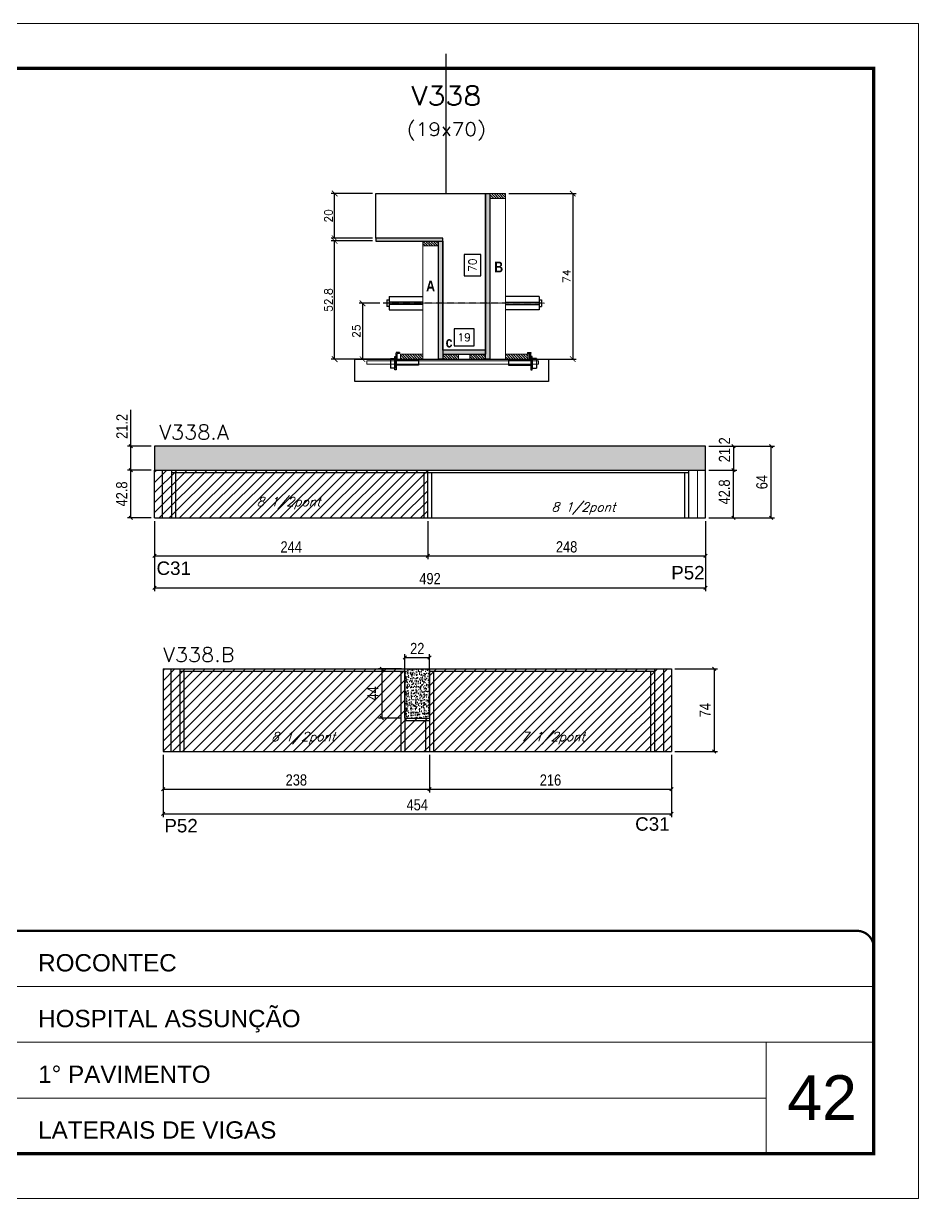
# Model space of a CAD drawing. Extents: x 137137 to 143418, y 10464 to 34486.
# Drawn here: x 139408 to 140207, y 21950 to 23000 of the extents above; entities that cross this region are included whole.
import ezdxf
from ezdxf.enums import TextEntityAlignment as Align

# ---------------------------------------------------------------- set-up
doc = ezdxf.new("R2010")
doc.units = 0
for name, pattern in [('CONTINUO', [0]), ('DASHED', [0.75, 0.5, -0.25]), ('HIDDEN', [0.375, 0.25, -0.125])]:
    doc.linetypes.add(name, pattern=pattern)
for name, color, linetype in [('5', 5, 'Continuous'), ('barrote', 251, 'Continuous'), ('COTA', 241, 'Continuous'), ('Cota Seção (2x)', 4, 'Continuous'), ('detalhes', 4, 'Continuous'), ('Painéis', 200, 'Continuous'), ('presilha', 1, 'Continuous'), ('SARR_2.2x7', 40, 'Continuous'), ('SARR_3.5x7', 81, 'Continuous'), ('TENSOR', 3, 'Continuous'), ('texto', 7, 'Continuous'), ('Texto de Titulo', 7, 'Continuous'), ('Texto Qtd Sarr', 242, 'Continuous')]:
    doc.layers.add(name, color=color, linetype=linetype)
for name, color, linetype, lineweight in [('CARIMBO', 255, 'Continuous', 9), ('CONCRETO', 251, 'Continuous', 25), ('Folhas', 255, 'Continuous', 9), ('Hachura', 251, 'Continuous', 9), ('Madeira', 126, 'Continuous', 18), ('Sarr 2.2x7', 40, 'Continuous', 9), ('SARRAFO DE PRESSAO', 251, 'DASHED', 9), ('SCO-___-LAJ', 2, 'Continuous', 0), ('Texto Seção', 7, 'Continuous', 15)]:
    doc.layers.add(name, color=color, linetype=linetype, lineweight=lineweight)
doc.styles.add('ARIAL', font='arial.ttf')
doc.styles.add('COTA TECNICA', font='techl___.ttf', dxfattribs={"height": 10})
doc.styles.add('REGUA-120', font='ROMANS.shx', dxfattribs={"height": 15})
doc.styles.add('Romans', font='romans.shx')
doc.styles.get("Standard").update_dxf_attribs({"font": 'arial.ttf'})
doc.styles.add('TECNICA', font='techb___.ttf', dxfattribs={"height": 10})
doc.dimstyles.new('Cota Seção (2x)', dxfattribs={"dimtxt": 7, "dimasz": 5, "dimexe": 3, "dimexo": 3, "dimgap": 2, "dimtad": 3, "dimdec": 1, "dimlfac": 0.5, "dimzin": 12, "dimdsep": 46, "dimtxsty": 'Romans', "dimblk": 'ARCHTICK', "dimcen": 0, "dimclrd": 4, "dimclre": 4, "dimclrt": 1, "dimadec": 1, "dimazin": 3, "dimtfac": 1, "dimtdec": 1, "dimtmove": 0, "dimatfit": 3, "dimldrblk": 'OBLIQUE', "dimfxl": 1, "dimtolj": 1, "dimtzin": 12, "dimarcsym": 0})
doc.dimstyles.new('Cota Seção interna', dxfattribs={"dimtxt": 7, "dimasz": 6, "dimexe": 0.18, "dimexo": 2, "dimgap": -4, "dimtad": 3, "dimdec": 1, "dimlfac": 0.5, "dimzin": 12, "dimdsep": 46, "dimtxsty": 'Romans', "dimblk": 'ARCHTICK', "dimcen": 0.09, "dimse1": 1, "dimse2": 1, "dimsd1": 1, "dimsd2": 1, "dimclrd": 180, "dimclre": 5, "dimclrt": 1, "dimadec": 0, "dimazin": 3, "dimtfac": 1, "dimtdec": 1, "dimtofl": 0, "dimtmove": 0, "dimatfit": 3, "dimldrblk": 'ARCHTICK', "dimfxl": 1, "dimtolj": 1, "dimtzin": 0, "dimarcsym": 0})
doc.dimstyles.new('PAINEL', dxfattribs={"dimtxt": 10, "dimasz": 3, "dimexe": 3, "dimexo": 3, "dimgap": 3, "dimtad": 1, "dimdec": 1, "dimzin": 12, "dimdsep": 46, "dimtxsty": 'COTA TECNICA', "dimblk1": 'OBLIQUE', "dimblk2": 'OBLIQUE', "dimsah": 1, "dimcen": 0.9, "dimclrd": 4, "dimclre": 4, "dimclrt": 240, "dimadec": 1, "dimazin": 3, "dimtfac": 1, "dimtdec": 1, "dimtmove": 0, "dimatfit": 3, "dimfxl": 1, "dimtolj": 1, "dimtzin": 12, "dimarcsym": 0})
pattern_1 = [(45, (1571.5, -6833.3683), (-4.49012806, 4.49012806), [])]

# ---------------------------------------------------------------- blocks, each defined once
blk = doc.blocks.new('9999999999')
at = {"color": 30, "linetype": 'CONTINUO'}
for p, q in [((98564.6, 34379.6), (99584, 34379.6)), ((98564.6, 34329.8), (99488, 34329.8)), ((99584, 34329.8), (99488, 34329.8)), ((99488, 34329.8), (99488, 34230.2)), ((98564.6, 34280), (99488, 34280))]:
    blk.add_line(p, q, dxfattribs=at)
at = {"color": 30, "linetype": 'CONTINUO', "const_width": 2}
blk.add_lwpolyline([(99584, 34230.2), (99584, 34414.4, 0.414214), (99569, 34429.4), (98229, 34429.4, 0.414214), (98214, 34414.4), (98214, 34245.2, 0.414214), (98229, 34230.2), (99584, 34230.2)], format="xyb", dxfattribs=at)
at = {"layer": 'Folhas'}
blk.add_lwpolyline([(98139, 34190.2), (99624, 34190.2), (99624, 35240.2), (98139, 35240.2)], close=True, dxfattribs=at)
at = {"layer": 'Folhas', "color": 30, "const_width": 3}
blk.add_lwpolyline([(98214, 34230.2), (99584, 34230.2), (99584, 35200.2), (98214, 35200.2)], close=True, dxfattribs=at)
at = {"color": 7, "linetype": 'Continuous', "ltscale": 5, "style": 'ARIAL'}
for s, height, p in [('ROCONTEC', 15.48, (98837.7, 34393.1)), ('HOSPITAL ASSUNÇÃO', 15.483, (98837.7, 34343.3)), ('1° PAVIMENTO', 15.483, (98837.7, 34293.5)), ('LATERAIS DE VIGAS', 15.483, (98837.7, 34243.7))]:
    blk.add_text(s, height=height, dxfattribs=at).set_placement(p)
blk = doc.blocks.new('titulo1')
at = {"layer": 'Defpoints', "color": 252, "linetype": 'HIDDEN', "ltscale": 2}
blk.add_line((0, 0), (0, 125), dxfattribs=at)
at = {"layer": 'Defpoints', "style": 'Romans', "oblique": 15}
blk.add_attdef('FOLHA', text='', height=10, dxfattribs=at).set_placement((0, 15.6), align=Align.MIDDLE_CENTER)
at = {"layer": 'Texto Qtd Sarr', "color": 3, "style": 'Romans', "oblique": 15}
for tag, height, p in [('TITULO', 17, (0, 71.4)), ('SEÇÃO', 12, (0, 41.5))]:
    blk.add_attdef(tag, text='', height=height, dxfattribs=at).set_placement(p, align=Align.MIDDLE_CENTER)
blk = doc.blocks.new('_ArchTick')
at = {"color": 0, "linetype": 'ByBlock', "const_width": 0.15}
blk.add_lwpolyline([(-0.5, -0.5), (0.5, 0.5)], dxfattribs=at)
blk = doc.blocks.new('*D1696')
at = {"layer": 'COTA', "color": 4, "lineweight": -2, "transparency": 16777216}
for p, q in [((139719.5, 22805.7), (139682.8, 22805.7)), ((139685.8, 22700.1), (139685.8, 22805.7)), ((139737.1, 22700.1), (139682.8, 22700.1))]:
    blk.add_line(p, q, dxfattribs=at)
at = {"layer": 'Defpoints', "color": 0, "transparency": 16777216}
for p in [(139685.8, 22805.7), (139722.5, 22805.7), (139740.1, 22700.1)]:
    blk.add_point(p, dxfattribs=at)
at = {"layer": 'COTA', "color": 4, "lineweight": -2, "transparency": 16777216, "xscale": 5, "yscale": 5, "zscale": 5}
for p, rotation in [((139685.8, 22805.7), 90), ((139685.8, 22700.1), 270)]:
    blk.add_blockref('_ArchTick', p, dxfattribs=dict(at, rotation=rotation))
at = {"layer": 'COTA', "color": 1, "transparency": 16777216, "insert": (139680.3, 22752.9), "char_height": 7, "attachment_point": 5, "rotation": 90, "style": 'Romans'}
blk.add_mtext('\\A1;52.8', dxfattribs=at)
blk = doc.blocks.new('_Oblique')
at = {"color": 0, "linetype": 'ByBlock', "lineweight": -2}
blk.add_line((-0.5, -0.5), (0.5, 0.5), dxfattribs=at)
blk = doc.blocks.new('*D1697')
at = {"layer": 'COTA', "color": 4, "lineweight": -2, "transparency": 16777216}
for p, q in [((139719.5, 22848.1), (139682.8, 22848.1)), ((139685.8, 22808.1), (139685.8, 22848.1)), ((139719.5, 22808.1), (139682.8, 22808.1))]:
    blk.add_line(p, q, dxfattribs=at)
at = {"layer": 'Defpoints', "color": 0, "transparency": 16777216}
for p in [(139685.8, 22848.1), (139722.5, 22848.1), (139722.5, 22808.1)]:
    blk.add_point(p, dxfattribs=at)
at = {"layer": 'COTA', "color": 4, "lineweight": -2, "transparency": 16777216, "xscale": 5, "yscale": 5, "zscale": 5}
for p, rotation in [((139685.8, 22848.1), 90), ((139685.8, 22808.1), 270)]:
    blk.add_blockref('_ArchTick', p, dxfattribs=dict(at, rotation=rotation))
at = {"layer": 'COTA', "color": 1, "transparency": 16777216, "insert": (139680.3, 22828.1), "char_height": 7, "attachment_point": 5, "rotation": 90, "style": 'Romans'}
blk.add_mtext('\\A1;20', dxfattribs=at)
blk = doc.blocks.new('*D1698')
at = {"layer": 'Cota Seção (2x)', "color": 180, "lineweight": -2, "transparency": 16777216}
for p, q in [((139816.5, 22793.7), (139801.5, 22793.7)), ((139801.5, 22793.7), (139801.5, 22774.4)), ((139816.5, 22774.4), (139816.5, 22793.7)), ((139801.5, 22774.4), (139816.5, 22774.4))]:
    blk.add_line(p, q, dxfattribs=at)
at = {"layer": 'Defpoints', "color": 0, "transparency": 16777216}
for p in [(139782.5, 22848.1), (139820.5, 22848.1), (139782.5, 22708.1)]:
    blk.add_point(p, dxfattribs=at)
at = {"layer": 'Cota Seção (2x)', "color": 1, "transparency": 16777216, "insert": (139809, 22784.1), "char_height": 7, "attachment_point": 5, "rotation": 90, "style": 'Romans'}
blk.add_mtext('\\A1;70', dxfattribs=at)
blk = doc.blocks.new('PRESILHA METÁLICA 1')
at = {"layer": 'presilha'}
for p, q in [((7.5, 10.6), (7.5, 19.9)), ((12, 21), (8.6, 21)), ((9, 11.6), (9, 18.9)), ((12, 19.5), (9.6, 19.5)), ((12, 21), (12, 19.5)), ((0, 13), (6, 13)), ((0, 13), (0, 0)), ((6, 0), (0, 0)), ((6, 15.5), (7.5, 15.5)), ((6, -2.5), (6, 15.5)), ((6, 13), (6, 0)), ((7.5, 15.5), (7.5, -2.5)), ((37.5, 4.1), (7.5, 4.1)), ((37.5, 11), (9.6, 11)), ((37.5, 11), (37.5, 4.1)), ((7.5, -2.5), (6, -2.5))]:
    blk.add_line(p, q, dxfattribs=at)
for centre, radius, start, end in [((8.6, 19.9), 1.14, 90, 180), ((9.6, 18.9), 0.57, 90, 180), ((9.6, 11.6), 0.57, 180, 270)]:
    blk.add_arc(centre, radius, start, end, dxfattribs=at)
blk = doc.blocks.new('*D1699')
at = {"layer": 'Cota Seção (2x)', "color": 180, "lineweight": -2, "transparency": 16777216}
for p, q in [((139810.5, 22727.1), (139792.5, 22727.1)), ((139792.5, 22727.1), (139792.5, 22712.1)), ((139810.5, 22712.1), (139810.5, 22727.1)), ((139792.5, 22712.1), (139810.5, 22712.1))]:
    blk.add_line(p, q, dxfattribs=at)
at = {"layer": 'Defpoints', "color": 0, "transparency": 16777216}
for p in [(139782.5, 22708.1), (139782.5, 22700.1), (139820.5, 22700.1)]:
    blk.add_point(p, dxfattribs=at)
at = {"layer": 'Cota Seção (2x)', "color": 1, "transparency": 16777216, "insert": (139801.5, 22719.6), "char_height": 7, "attachment_point": 5, "style": 'Romans'}
blk.add_mtext('\\A1;19', dxfattribs=at)
blk = doc.blocks.new('*D1700')
at = {"layer": 'COTA', "color": 4, "lineweight": -2, "transparency": 16777216}
for p, q in [((139841.5, 22848.1), (139901.5, 22848.1)), ((139898.5, 22848.1), (139898.5, 22700.1)), ((139841.5, 22700.1), (139901.5, 22700.1))]:
    blk.add_line(p, q, dxfattribs=at)
at = {"layer": 'Defpoints', "color": 0, "transparency": 16777216}
for p in [(139838.5, 22848.1), (139838.5, 22700.1), (139898.5, 22700.1)]:
    blk.add_point(p, dxfattribs=at)
at = {"layer": 'COTA', "color": 4, "lineweight": -2, "transparency": 16777216, "xscale": 5, "yscale": 5, "zscale": 5}
for p, rotation in [((139898.5, 22848.1), 90), ((139898.5, 22700.1), 270)]:
    blk.add_blockref('_ArchTick', p, dxfattribs=dict(at, rotation=rotation))
at = {"layer": 'COTA', "color": 1, "transparency": 16777216, "insert": (139893, 22774.1), "char_height": 7, "attachment_point": 5, "rotation": 90, "style": 'Romans'}
blk.add_mtext('\\A1;74', dxfattribs=at)
blk = doc.blocks.new('*D1701')
at = {"layer": 'COTA', "color": 4, "lineweight": -2, "transparency": 16777216}
for p, q in [((139726.2, 22750), (139707.7, 22750)), ((139710.7, 22750), (139710.7, 22700.1)), ((139726.2, 22700.1), (139707.7, 22700.1))]:
    blk.add_line(p, q, dxfattribs=at)
at = {"layer": 'Defpoints', "color": 0, "transparency": 16777216}
for p in [(139729.2, 22750), (139710.7, 22700.1), (139729.2, 22700.1)]:
    blk.add_point(p, dxfattribs=at)
at = {"layer": 'COTA', "color": 4, "lineweight": -2, "transparency": 16777216, "xscale": 5, "yscale": 5, "zscale": 5}
for p, rotation in [((139710.7, 22750), 90), ((139710.7, 22700.1), 270)]:
    blk.add_blockref('_ArchTick', p, dxfattribs=dict(at, rotation=rotation))
at = {"layer": 'COTA', "color": 1, "transparency": 16777216, "insert": (139705.2, 22725), "char_height": 7, "attachment_point": 5, "rotation": 90, "style": 'Romans'}
blk.add_mtext('\\A1;25', dxfattribs=at)
blk = doc.blocks.new('*D1702')
at = {"layer": 'COTA', "color": 4, "linetype": 'ByBlock', "lineweight": -2, "transparency": 16777216}
for p, q in [((139525, 22555.2), (139525, 22521.2)), ((139769, 22555.2), (139769, 22521.2)), ((139525, 22524.2), (139769, 22524.2))]:
    blk.add_line(p, q, dxfattribs=at)
at = {"layer": 'Defpoints', "color": 0, "linetype": 'ByBlock', "transparency": 16777216}
for p in [(139525, 22558.2), (139769, 22558.2), (139769, 22524.2)]:
    blk.add_point(p, dxfattribs=at)
at = {"layer": 'COTA', "color": 4, "linetype": 'ByBlock', "lineweight": -2, "transparency": 16777216, "xscale": 3, "yscale": 3, "zscale": 3, "rotation": 180}
blk.add_blockref('_Oblique', (139525, 22524.2), dxfattribs=at)
at = {"layer": 'COTA', "color": 4, "linetype": 'ByBlock', "lineweight": -2, "transparency": 16777216, "xscale": 3, "yscale": 3, "zscale": 3}
blk.add_blockref('_Oblique', (139769, 22524.2), dxfattribs=at)
at = {"layer": 'COTA', "color": 240, "linetype": 'ByBlock', "transparency": 16777216, "insert": (139647, 22532.3), "char_height": 10, "attachment_point": 5, "style": 'COTA TECNICA'}
blk.add_mtext('\\A1;244', dxfattribs=at)
blk = doc.blocks.new('*D1703')
at = {"layer": 'COTA', "color": 4, "linetype": 'ByBlock', "lineweight": -2, "transparency": 16777216}
for p, q in [((139745.6, 22423.4), (139725, 22423.4)), ((139728, 22423.4), (139728, 22379.4)), ((139745.6, 22379.4), (139725, 22379.4))]:
    blk.add_line(p, q, dxfattribs=at)
at = {"layer": 'Defpoints', "color": 0, "linetype": 'ByBlock', "transparency": 16777216}
for p in [(139748.6, 22423.4), (139728, 22379.4), (139748.6, 22379.4)]:
    blk.add_point(p, dxfattribs=at)
at = {"layer": 'COTA', "color": 4, "linetype": 'ByBlock', "lineweight": -2, "transparency": 16777216, "xscale": 3, "yscale": 3, "zscale": 3}
for p, rotation in [((139728, 22423.4), 90), ((139728, 22379.4), 270)]:
    blk.add_blockref('_Oblique', p, dxfattribs=dict(at, rotation=rotation))
at = {"layer": 'COTA', "color": 240, "linetype": 'ByBlock', "transparency": 16777216, "insert": (139719.9, 22401.4), "char_height": 10, "attachment_point": 5, "rotation": 90, "style": 'COTA TECNICA'}
blk.add_mtext('\\A1;44', dxfattribs=at)
blk = doc.blocks.new('*D1704')
at = {"layer": 'COTA', "color": 4, "linetype": 'ByBlock', "lineweight": -2, "transparency": 16777216}
for p, q in [((139748.6, 22382.4), (139748.6, 22436.5)), ((139748.6, 22433.5), (139770.6, 22433.5)), ((139770.6, 22382.4), (139770.6, 22436.5))]:
    blk.add_line(p, q, dxfattribs=at)
at = {"layer": 'Defpoints', "color": 0, "linetype": 'ByBlock', "transparency": 16777216}
for p in [(139770.6, 22433.5), (139748.6, 22379.4), (139770.6, 22379.4)]:
    blk.add_point(p, dxfattribs=at)
at = {"layer": 'COTA', "color": 4, "linetype": 'ByBlock', "lineweight": -2, "transparency": 16777216, "xscale": 3, "yscale": 3, "zscale": 3, "rotation": 180}
blk.add_blockref('_Oblique', (139748.6, 22433.5), dxfattribs=at)
at = {"layer": 'COTA', "color": 4, "linetype": 'ByBlock', "lineweight": -2, "transparency": 16777216, "xscale": 3, "yscale": 3, "zscale": 3}
blk.add_blockref('_Oblique', (139770.6, 22433.5), dxfattribs=at)
at = {"layer": 'COTA', "color": 240, "linetype": 'ByBlock', "transparency": 16777216, "insert": (139759.6, 22441.5), "char_height": 10, "attachment_point": 5, "style": 'COTA TECNICA'}
blk.add_mtext('\\A1;22', dxfattribs=at)
blk = doc.blocks.new('*D1705')
at = {"layer": 'COTA', "color": 4, "linetype": 'ByBlock', "lineweight": -2, "transparency": 16777216}
for p, q in [((139989.6, 22423.4), (140027.7, 22423.4)), ((140024.7, 22423.4), (140024.7, 22349.4)), ((139989.6, 22349.4), (140027.7, 22349.4))]:
    blk.add_line(p, q, dxfattribs=at)
at = {"layer": 'Defpoints', "color": 0, "linetype": 'ByBlock', "transparency": 16777216}
for p in [(139986.6, 22423.4), (139986.6, 22349.4), (140024.7, 22349.4)]:
    blk.add_point(p, dxfattribs=at)
at = {"layer": 'COTA', "color": 4, "linetype": 'ByBlock', "lineweight": -2, "transparency": 16777216, "xscale": 3, "yscale": 3, "zscale": 3}
for p, rotation in [((140024.7, 22423.4), 90), ((140024.7, 22349.4), 270)]:
    blk.add_blockref('_Oblique', p, dxfattribs=dict(at, rotation=rotation))
at = {"layer": 'COTA', "color": 240, "linetype": 'ByBlock', "transparency": 16777216, "insert": (140016.7, 22386.4), "char_height": 10, "attachment_point": 5, "rotation": 90, "style": 'COTA TECNICA'}
blk.add_mtext('\\A1;74', dxfattribs=at)
blk = doc.blocks.new('*D1706')
at = {"layer": 'COTA', "color": 4, "linetype": 'ByBlock', "lineweight": -2, "transparency": 16777216}
for p, q in [((139532.6, 22346.4), (139532.6, 22312.8)), ((139770.6, 22346.4), (139770.6, 22312.8)), ((139532.6, 22315.8), (139770.6, 22315.8))]:
    blk.add_line(p, q, dxfattribs=at)
at = {"layer": 'Defpoints', "color": 0, "linetype": 'ByBlock', "transparency": 16777216}
for p in [(139532.6, 22349.4), (139770.6, 22349.4), (139770.6, 22315.8)]:
    blk.add_point(p, dxfattribs=at)
at = {"layer": 'COTA', "color": 4, "linetype": 'ByBlock', "lineweight": -2, "transparency": 16777216, "xscale": 3, "yscale": 3, "zscale": 3, "rotation": 180}
blk.add_blockref('_Oblique', (139532.6, 22315.8), dxfattribs=at)
at = {"layer": 'COTA', "color": 4, "linetype": 'ByBlock', "lineweight": -2, "transparency": 16777216, "xscale": 3, "yscale": 3, "zscale": 3}
blk.add_blockref('_Oblique', (139770.6, 22315.8), dxfattribs=at)
at = {"layer": 'COTA', "color": 240, "linetype": 'ByBlock', "transparency": 16777216, "insert": (139651.6, 22324), "char_height": 10, "attachment_point": 5, "style": 'COTA TECNICA'}
blk.add_mtext('\\A1;238', dxfattribs=at)
blk = doc.blocks.new('*D1707')
at = {"layer": 'COTA', "color": 4, "linetype": 'ByBlock', "lineweight": -2, "transparency": 16777216}
for p, q in [((139770.6, 22346.4), (139770.6, 22312.8)), ((139986.6, 22346.4), (139986.6, 22312.8)), ((139770.6, 22315.8), (139986.6, 22315.8))]:
    blk.add_line(p, q, dxfattribs=at)
at = {"layer": 'Defpoints', "color": 0, "linetype": 'ByBlock', "transparency": 16777216}
for p in [(139770.6, 22349.4), (139986.6, 22349.4), (139986.6, 22315.8)]:
    blk.add_point(p, dxfattribs=at)
at = {"layer": 'COTA', "color": 4, "linetype": 'ByBlock', "lineweight": -2, "transparency": 16777216, "xscale": 3, "yscale": 3, "zscale": 3, "rotation": 180}
blk.add_blockref('_Oblique', (139770.6, 22315.8), dxfattribs=at)
at = {"layer": 'COTA', "color": 4, "linetype": 'ByBlock', "lineweight": -2, "transparency": 16777216, "xscale": 3, "yscale": 3, "zscale": 3}
blk.add_blockref('_Oblique', (139986.6, 22315.8), dxfattribs=at)
at = {"layer": 'COTA', "color": 240, "linetype": 'ByBlock', "transparency": 16777216, "insert": (139878.6, 22323.9), "char_height": 10, "attachment_point": 5, "style": 'COTA TECNICA'}
blk.add_mtext('\\A1;216', dxfattribs=at)
blk = doc.blocks.new('*D1719')
at = {"layer": 'COTA', "color": 4, "lineweight": -2, "ltscale": 25, "transparency": 16777216}
for p, q in [((139522, 22601), (139500.8, 22601)), ((139503.8, 22558.2), (139503.8, 22601)), ((139522, 22558.2), (139500.8, 22558.2))]:
    blk.add_line(p, q, dxfattribs=at)
at = {"layer": 'Defpoints', "color": 0, "ltscale": 25, "transparency": 16777216}
for p in [(139503.8, 22601), (139525, 22601), (139525, 22558.2)]:
    blk.add_point(p, dxfattribs=at)
at = {"layer": 'COTA', "color": 4, "lineweight": -2, "ltscale": 25, "transparency": 16777216, "xscale": 3, "yscale": 3, "zscale": 3}
for p, rotation in [((139503.8, 22601), 90), ((139503.8, 22558.2), 270)]:
    blk.add_blockref('_Oblique', p, dxfattribs=dict(at, rotation=rotation))
at = {"layer": 'COTA', "color": 240, "ltscale": 25, "transparency": 16777216, "insert": (139495.7, 22579.6), "char_height": 10, "attachment_point": 5, "rotation": 90, "style": 'COTA TECNICA'}
blk.add_mtext('\\A1;42.8', dxfattribs=at)
blk = doc.blocks.new('*D1720')
at = {"layer": 'COTA', "color": 4, "lineweight": -2, "ltscale": 25, "transparency": 16777216}
for p, q in [((139503.8, 22622.2), (139503.8, 22654.9)), ((139522, 22622.2), (139500.8, 22622.2)), ((139503.8, 22601), (139503.8, 22622.2)), ((139522, 22601), (139500.8, 22601))]:
    blk.add_line(p, q, dxfattribs=at)
at = {"layer": 'Defpoints', "color": 0, "ltscale": 25, "transparency": 16777216}
for p in [(139503.8, 22622.2), (139525, 22622.2), (139525, 22601)]:
    blk.add_point(p, dxfattribs=at)
at = {"layer": 'COTA', "color": 4, "lineweight": -2, "ltscale": 25, "transparency": 16777216, "xscale": 3, "yscale": 3, "zscale": 3}
for p, rotation in [((139503.8, 22622.2), 90), ((139503.8, 22601), 270)]:
    blk.add_blockref('_Oblique', p, dxfattribs=dict(at, rotation=rotation))
at = {"layer": 'COTA', "color": 240, "ltscale": 25, "transparency": 16777216, "insert": (139495.8, 22640), "char_height": 10, "attachment_point": 5, "rotation": 90, "style": 'COTA TECNICA'}
blk.add_mtext('\\A1;21.2', dxfattribs=at)
blk = doc.blocks.new('*D1721')
at = {"layer": 'COTA', "color": 4, "lineweight": -2, "ltscale": 25, "transparency": 16777216}
for p, q in [((139769, 22555.2), (139769, 22521.2)), ((140017, 22555.2), (140017, 22521.2)), ((139769, 22524.2), (140017, 22524.2))]:
    blk.add_line(p, q, dxfattribs=at)
at = {"layer": 'Defpoints', "color": 0, "ltscale": 25, "transparency": 16777216}
for p in [(139769, 22558.2), (140017, 22558.2), (140017, 22524.2)]:
    blk.add_point(p, dxfattribs=at)
at = {"layer": 'COTA', "color": 4, "lineweight": -2, "ltscale": 25, "transparency": 16777216, "xscale": 3, "yscale": 3, "zscale": 3, "rotation": 180}
blk.add_blockref('_Oblique', (139769, 22524.2), dxfattribs=at)
at = {"layer": 'COTA', "color": 4, "lineweight": -2, "ltscale": 25, "transparency": 16777216, "xscale": 3, "yscale": 3, "zscale": 3}
blk.add_blockref('_Oblique', (140017, 22524.2), dxfattribs=at)
at = {"layer": 'COTA', "color": 240, "ltscale": 25, "transparency": 16777216, "insert": (139893, 22532.3), "char_height": 10, "attachment_point": 5, "style": 'COTA TECNICA'}
blk.add_mtext('\\A1;248', dxfattribs=at)
blk = doc.blocks.new('*D1722')
at = {"layer": 'COTA', "color": 4, "lineweight": -2, "ltscale": 25, "transparency": 16777216}
for p, q in [((140020, 22601), (140045, 22601)), ((140042, 22558.2), (140042, 22601)), ((140020, 22558.2), (140045, 22558.2))]:
    blk.add_line(p, q, dxfattribs=at)
at = {"layer": 'Defpoints', "color": 0, "ltscale": 25, "transparency": 16777216}
for p in [(140017, 22601), (140042, 22601), (140017, 22558.2)]:
    blk.add_point(p, dxfattribs=at)
at = {"layer": 'COTA', "color": 4, "lineweight": -2, "ltscale": 25, "transparency": 16777216, "xscale": 3, "yscale": 3, "zscale": 3}
for p, rotation in [((140042, 22601), 90), ((140042, 22558.2), 270)]:
    blk.add_blockref('_Oblique', p, dxfattribs=dict(at, rotation=rotation))
at = {"layer": 'COTA', "color": 240, "ltscale": 25, "transparency": 16777216, "insert": (140033.9, 22581.4), "char_height": 10, "attachment_point": 5, "rotation": 90, "style": 'COTA TECNICA'}
blk.add_mtext('\\A1;42.8', dxfattribs=at)
blk = doc.blocks.new('*D1723')
at = {"layer": 'COTA', "color": 4, "lineweight": -2, "ltscale": 25, "transparency": 16777216}
for p, q in [((140020, 22622.2), (140045, 22622.2)), ((140042, 22622.2), (140042, 22601)), ((140020, 22601), (140045, 22601))]:
    blk.add_line(p, q, dxfattribs=at)
at = {"layer": 'Defpoints', "color": 0, "ltscale": 25, "transparency": 16777216}
for p in [(140017, 22622.2), (140017, 22601), (140042, 22601)]:
    blk.add_point(p, dxfattribs=at)
at = {"layer": 'COTA', "color": 4, "lineweight": -2, "ltscale": 25, "transparency": 16777216, "xscale": 3, "yscale": 3, "zscale": 3}
for p, rotation in [((140042, 22622.2), 90), ((140042, 22601), 270)]:
    blk.add_blockref('_Oblique', p, dxfattribs=dict(at, rotation=rotation))
at = {"layer": 'COTA', "color": 240, "ltscale": 25, "transparency": 16777216, "insert": (140034, 22619.1), "char_height": 10, "attachment_point": 5, "rotation": 90, "style": 'COTA TECNICA'}
blk.add_mtext('\\A1;21.2', dxfattribs=at)
blk = doc.blocks.new('*D1726')
at = {"layer": 'COTA', "color": 4, "lineweight": -2, "ltscale": 25, "transparency": 16777216}
for p, q in [((139532.6, 22346.4), (139532.6, 22290.7)), ((139986.6, 22346.4), (139986.6, 22290.7)), ((139532.6, 22293.7), (139986.6, 22293.7))]:
    blk.add_line(p, q, dxfattribs=at)
at = {"layer": 'Defpoints', "color": 0, "ltscale": 25, "transparency": 16777216}
for p in [(139532.6, 22349.4), (139986.6, 22349.4), (139986.6, 22293.7)]:
    blk.add_point(p, dxfattribs=at)
at = {"layer": 'COTA', "color": 4, "lineweight": -2, "ltscale": 25, "transparency": 16777216, "xscale": 3, "yscale": 3, "zscale": 3, "rotation": 180}
blk.add_blockref('_Oblique', (139532.6, 22293.7), dxfattribs=at)
at = {"layer": 'COTA', "color": 4, "lineweight": -2, "ltscale": 25, "transparency": 16777216, "xscale": 3, "yscale": 3, "zscale": 3}
blk.add_blockref('_Oblique', (139986.6, 22293.7), dxfattribs=at)
at = {"layer": 'COTA', "color": 240, "ltscale": 25, "transparency": 16777216, "insert": (139759.6, 22301.8), "char_height": 10, "attachment_point": 5, "style": 'COTA TECNICA'}
blk.add_mtext('\\A1;454', dxfattribs=at)
blk = doc.blocks.new('*D1727')
at = {"layer": 'COTA', "color": 4, "lineweight": -2, "ltscale": 25, "transparency": 16777216}
for p, q in [((140020, 22622.2), (140078.6, 22622.2)), ((140075.6, 22558.2), (140075.6, 22622.2)), ((140020, 22558.2), (140078.6, 22558.2))]:
    blk.add_line(p, q, dxfattribs=at)
at = {"layer": 'Defpoints', "color": 0, "ltscale": 25, "transparency": 16777216}
for p in [(140017, 22622.2), (140075.6, 22622.2), (140017, 22558.2)]:
    blk.add_point(p, dxfattribs=at)
at = {"layer": 'COTA', "color": 4, "lineweight": -2, "ltscale": 25, "transparency": 16777216, "xscale": 3, "yscale": 3, "zscale": 3}
for p, rotation in [((140075.6, 22622.2), 90), ((140075.6, 22558.2), 270)]:
    blk.add_blockref('_Oblique', p, dxfattribs=dict(at, rotation=rotation))
at = {"layer": 'COTA', "color": 240, "ltscale": 25, "transparency": 16777216, "insert": (140067.5, 22590.2), "char_height": 10, "attachment_point": 5, "rotation": 90, "style": 'COTA TECNICA'}
blk.add_mtext('\\A1;64', dxfattribs=at)
blk = doc.blocks.new('*D2354')
at = {"layer": 'COTA', "color": 4, "lineweight": -2, "ltscale": 25, "transparency": 16777216}
for p, q in [((139525, 22555.2), (139525, 22492.8)), ((140017, 22555.2), (140017, 22492.8)), ((139525, 22495.8), (140017, 22495.8))]:
    blk.add_line(p, q, dxfattribs=at)
at = {"layer": 'Defpoints', "color": 0, "ltscale": 25, "transparency": 16777216}
for p in [(139525, 22558.2), (140017, 22558.2), (140017, 22495.8)]:
    blk.add_point(p, dxfattribs=at)
at = {"layer": 'COTA', "color": 4, "lineweight": -2, "ltscale": 25, "transparency": 16777216, "xscale": 3, "yscale": 3, "zscale": 3, "rotation": 180}
blk.add_blockref('_Oblique', (139525, 22495.8), dxfattribs=at)
at = {"layer": 'COTA', "color": 4, "lineweight": -2, "ltscale": 25, "transparency": 16777216, "xscale": 3, "yscale": 3, "zscale": 3}
blk.add_blockref('_Oblique', (140017, 22495.8), dxfattribs=at)
at = {"layer": 'COTA', "color": 240, "ltscale": 25, "transparency": 16777216, "insert": (139771, 22503.9), "char_height": 10, "attachment_point": 5, "style": 'COTA TECNICA'}
blk.add_mtext('\\A1;492', dxfattribs=at)

msp = doc.modelspace()

# ---------------------------------------------------------------- hatches: boundary and pattern name
at = {"layer": 'COTA', "ltscale": 25}
h = msp.add_hatch(dxfattribs=at)
h.set_pattern_fill('AR-CONC', color=256, scale=0.03)
h.set_pattern_definition([(50, (-3183.5, -8026.9955), (5.46554007, -0.47817257), [0.5715, -6.2865]), (355, (-3183.5, -8026.9955), (-1.05730264, 5.73170536), [0.4572, -5.02921753]), (100.4514447, (-3183.0445, -8027.0353), (4.40823741, 5.25353256), [0.48570026, -5.34270734]), (46.1842, (-3183.5, -8025.4715), (8.13237123, -1.26126984), [0.85725, -9.42975]), (96.6355576, (-3182.822, -8025.5766), (7.12212402, 7.42278374), [0.7285507, -8.01406824]), (351.184151, (-3183.5, -8025.4715), (7.122124, 7.42278374), [0.685799, -7.54379196]), (21, (-3182.738, -8025.8525), (4.54843174, -3.06795595), [0.5715, -6.2865]), (326, (-3182.738, -8025.8525), (1.85406085, 5.52563898), [0.4572, -5.0292]), (71.451445, (-3182.359, -8026.108), (6.40249258, 2.45768307), [0.48570026, -5.34269813]), (37.5, (-3183.5, -8026.9955), (0.092658098, 2.536651166), [0, -4.96824, 0, -5.1054, 0, -5.04825]), (7.5, (-3183.5, -8026.9955), (2.004589875, 3.005417245), [0, -2.91084, 0, -4.85394, 0, -1.92405]), (327.5, (-3185.1993, -8026.9955), (4.067717855, -0.17186232), [0, -1.905, 0, -5.9436, 0, -7.8867]), (317.5, (-3185.9613, -8026.9955), (4.44387544, 0.76279473), [0, -2.4765, 0, -3.94716, 0, -5.6007])])
h.paths.add_polyline_path([(139525.03, 22622.18), (139525.03, 22600.98), (139769.03, 22600.98), (140017.03, 22600.98), (140017.03, 22622.18)])
at = {"layer": 'COTA', "linetype": 'ByBlock'}
h = msp.add_hatch(dxfattribs=at)
h.set_pattern_fill('AR-CONC', color=256, scale=0.03)
h.set_pattern_definition([(50, (8360.975, -11233.7255), (5.46554007, -0.47817257), [0.5715, -6.2865]), (355, (8360.975, -11233.7255), (-1.05730264, 5.73170536), [0.4572, -5.02921753]), (100.4514447, (8361.4304, -11233.7654), (4.40823741, 5.25353256), [0.48570026, -5.34270734]), (46.1842, (8360.975, -11232.2015), (8.13237123, -1.26126984), [0.85725, -9.42975]), (96.6355576, (8361.653, -11232.307), (7.122124, 7.42278374), [0.7285507, -8.01406824]), (351.184151, (8360.975, -11232.2015), (7.122124, 7.42278374), [0.685799, -7.54379196]), (21, (8361.737, -11232.5825), (4.54843174, -3.06795595), [0.5715, -6.2865]), (326, (8361.737, -11232.5825), (1.85406085, 5.52563898), [0.4572, -5.0292]), (71.451445, (8362.116, -11232.838), (6.40249258, 2.45768307), [0.48570026, -5.34269813]), (37.5, (8360.975, -11233.7255), (0.092658098, 2.536651166), [0, -4.96824, 0, -5.1054, 0, -5.04825]), (7.5, (8360.975, -11233.7255), (2.004589875, 3.005417245), [0, -2.91084, 0, -4.85394, 0, -1.92405]), (327.5, (8359.2757, -11233.7255), (4.067717855, -0.17186232), [0, -1.905, 0, -5.9436, 0, -7.8867]), (317.5, (8358.5137, -11233.7255), (4.44387544, 0.76279473), [0, -2.4765, 0, -3.94716, 0, -5.6007])])
h.paths.add_polyline_path([(139748.57, 22423.36), (139748.57, 22379.36), (139770.57, 22379.36), (139770.57, 22423.36)])
at = {"layer": 'Hachura'}
h = msp.add_hatch(color=256, dxfattribs=at)
h.dxf.hatch_style = 1
h.paths.add_polyline_path([(139820.54, 22848.06), (139824.54, 22848.06), (139824.54, 22700.06), (139820.54, 22700.06)])
h = msp.add_hatch(dxfattribs=at)
h.set_pattern_fill('ANSI31', color=256, scale=0.5, angle=270, style=0)
h.set_pattern_definition([(315, (162670.3608, 14540.4116), (1.12253202, 1.12253202), [])])
h.paths.add_polyline_path([(139838.54, 22843.66), (139838.54, 22848.06), (139824.54, 22848.06), (139824.54, 22843.66)])
h = msp.add_hatch(color=256, dxfattribs=at)
h.dxf.hatch_style = 1
h.paths.add_polyline_path([(139782.54, 22805.66), (139782.54, 22808.06), (139722.54, 22808.06), (139722.54, 22805.66)])
h = msp.add_hatch(dxfattribs=at)
h.set_pattern_fill('ANSI31', color=256, scale=0.5, angle=270, style=0)
h.set_pattern_definition([(315, (162730.3608, 14498.0116), (1.12253202, 1.12253202), [])])
h.paths.add_polyline_path([(139778.54, 22801.26), (139778.54, 22805.66), (139764.54, 22805.66), (139764.54, 22801.26)])
h = msp.add_hatch(color=256, dxfattribs=at)
h.dxf.hatch_style = 1
h.paths.add_polyline_path([(139778.54, 22805.66), (139782.54, 22805.66), (139782.54, 22700.06), (139778.54, 22700.06)])
h = msp.add_hatch(dxfattribs=at)
h.set_pattern_fill('ANSI31', color=256, scale=0.5, angle=270, style=0)
h.set_pattern_definition([(315, (162730.3608, 14470.4116), (1.12253202, 1.12253202), [])])
h.paths.add_polyline_path([(139744.54, 22700.06), (139744.54, 22704.46), (139764.54, 22704.46), (139764.54, 22700.06)])
h = msp.add_hatch(color=256, dxfattribs=at)
h.dxf.hatch_style = 1
h.paths.add_polyline_path([(139820.54, 22704.46), (139820.54, 22708.06), (139782.54, 22708.06), (139782.54, 22704.46)])
h = msp.add_hatch(dxfattribs=at)
h.set_pattern_fill('ANSI31', color=256, scale=0.5, angle=270, style=0)
h.set_pattern_definition([(315, (162739.1608, 14470.4116), (1.12253202, 1.12253202), [])])
h.paths.add_polyline_path([(139782.54, 22700.06), (139782.54, 22704.46), (139796.54, 22704.46), (139796.54, 22700.06)])
h = msp.add_hatch(dxfattribs=at)
h.set_pattern_fill('ANSI31', color=256, scale=0.5, angle=270, style=0)
h.set_pattern_definition([(315, (162739.1629, 14470.4116), (1.12253202, 1.12253202), [])])
h.paths.add_polyline_path([(139820.54, 22700.06), (139820.54, 22704.46), (139806.54, 22704.46), (139806.54, 22700.06)])
h = msp.add_hatch(dxfattribs=at)
h.set_pattern_fill('ANSI31', color=256, scale=0.5, angle=270, style=0)
h.set_pattern_definition([(315, (162636.3608, 14470.4116), (1.12253202, 1.12253202), [])])
h.paths.add_polyline_path([(139838.54, 22700.06), (139838.54, 22704.46), (139858.54, 22704.46), (139858.54, 22700.06)])
at = {"layer": 'Hachura', "linetype": 'ByBlock'}
h = msp.add_hatch(dxfattribs=at)
h.set_pattern_fill('ANSI31', color=256, scale=2)
h.set_pattern_definition([(45, (-3183.5, -8026.9955), (-4.49012806, 4.49012806), [])])
h.paths.add_polyline_path([(139525.03, 22558.18), (139769.03, 22558.18), (139769.03, 22600.98), (139525.03, 22600.98)])
h.paths.add_polyline_path([(139608.27, 22563.41), (139675.89, 22563.41), (139681.39, 22579.38), (139613.77, 22579.38)], flags=24)
h = msp.add_hatch(dxfattribs=at)
h.set_pattern_fill('ANSI31', color=256, scale=2)
h.set_pattern_definition(pattern_1)
h.paths.add_polyline_path([(139770.57, 22349.36), (139770.57, 22379.36), (139748.57, 22379.36), (139748.57, 22423.36), (139532.57, 22423.36), (139532.57, 22349.36)])
h.paths.add_polyline_path([(139729.76, 22390.58), (139729.76, 22412.77), (139709.17, 22412.77), (139709.17, 22390.58)], flags=24)
h.paths.add_polyline_path([(139621.39, 22353.46), (139689.01, 22353.46), (139694.51, 22369.44), (139626.89, 22369.44)], flags=24)
h = msp.add_hatch(dxfattribs=at)
h.set_pattern_fill('ANSI31', color=256, scale=2)
h.set_pattern_definition(pattern_1)
h.paths.add_polyline_path([(139986.57, 22349.36), (139986.57, 22423.36), (139770.57, 22423.36), (139770.57, 22379.36), (139770.57, 22349.36)])
h.paths.add_polyline_path([(139843.89, 22353.46), (139911.51, 22353.46), (139917.01, 22369.44), (139849.39, 22369.44)], flags=24)

# ---------------------------------------------------------------- linework, layer by layer
at = {"ltscale": 3}
for p, q in [((139734.54, 22756.03), (139734.54, 22744.03)), ((139734.54, 22756.03), (139764.54, 22756.03)), ((139868.54, 22756.03), (139838.54, 22756.03)), ((139868.54, 22756.03), (139868.54, 22744.03)), ((139732.54, 22753.03), (139732.54, 22747.03)), ((139732.54, 22753.03), (139734.54, 22753.03)), ((139734.54, 22747.03), (139732.54, 22747.03)), ((139764.54, 22751.03), (139734.54, 22751.03)), ((139764.54, 22749.03), (139734.54, 22749.03)), ((139734.54, 22744.03), (139764.54, 22744.03)), ((139838.54, 22751.03), (139868.54, 22751.03)), ((139838.54, 22749.03), (139868.54, 22749.03)), ((139868.54, 22744.03), (139838.54, 22744.03)), ((139868.54, 22753.03), (139870.54, 22753.03)), ((139868.54, 22747.03), (139870.54, 22747.03)), ((139870.54, 22753.03), (139870.54, 22747.03))]:
    msp.add_line(p, q, dxfattribs=at)
at = {"layer": 'barrote'}
msp.add_lwpolyline([(139876.91, 22680.06), (139703.94, 22680.06), (139703.94, 22700.06), (139876.91, 22700.06)], close=True, dxfattribs=at)
at = {"layer": 'CONCRETO'}
msp.add_lwpolyline([(139782.54, 22808.06), (139722.54, 22808.06), (139722.54, 22848.06), (139782.54, 22848.06), (139782.54, 22848.06), (139820.54, 22848.06), (139820.54, 22704.46), (139820.54, 22704.46), (139820.54, 22708.06), (139782.54, 22708.06)], close=True, dxfattribs=at)
at = {"layer": 'COTA', "linetype": 'ByBlock'}
for p, q in [((140017.03, 22622.18), (139525.03, 22622.18)), ((139525.03, 22622.18), (139525.03, 22600.98)), ((140017.03, 22600.98), (140017.03, 22622.18)), ((139748.57, 22423.36), (139770.57, 22423.36))]:
    msp.add_line(p, q, dxfattribs=at)
at = {"layer": 'Madeira'}
for points in [[(139838.54, 22843.66), (139838.54, 22848.06), (139824.54, 22848.06), (139824.54, 22843.66)], [(139838.54, 22848.06), (139824.54, 22848.06), (139824.54, 22700.06), (139838.54, 22700.06)], [(139778.54, 22801.26), (139778.54, 22805.66), (139764.54, 22805.66), (139764.54, 22801.26)], [(139778.54, 22805.66), (139764.54, 22805.66), (139764.54, 22700.06), (139778.54, 22700.06)], [(139744.54, 22700.06), (139744.54, 22704.46), (139764.54, 22704.46), (139764.54, 22700.06)], [(139782.54, 22700.06), (139782.54, 22704.46), (139796.54, 22704.46), (139796.54, 22700.06)], [(139820.54, 22700.06), (139820.54, 22704.46), (139806.54, 22704.46), (139806.54, 22700.06)], [(139838.54, 22700.06), (139838.54, 22704.46), (139858.54, 22704.46), (139858.54, 22700.06)]]:
    msp.add_lwpolyline(points, close=True, dxfattribs=at)
at = {"layer": 'Painéis', "linetype": 'ByBlock'}
for p, q in [((139525.03, 22600.98), (139769.03, 22600.98)), ((139525.03, 22558.18), (139525.03, 22600.98)), ((139769.03, 22558.18), (139769.03, 22600.98)), ((139769.03, 22558.18), (139769.03, 22585.98)), ((139525.03, 22558.18), (139769.03, 22558.18)), ((139532.57, 22423.36), (139748.57, 22423.36)), ((139532.57, 22423.36), (139532.57, 22349.36)), ((139748.57, 22379.36), (139748.57, 22423.36)), ((139770.57, 22423.36), (139986.57, 22423.36)), ((139770.57, 22423.36), (139770.57, 22379.36)), ((139986.57, 22423.36), (139986.57, 22349.36)), ((139748.57, 22379.36), (139770.57, 22379.36)), ((139770.57, 22379.36), (139770.57, 22349.36)), ((139532.57, 22349.36), (139986.57, 22349.36))]:
    msp.add_line(p, q, dxfattribs=at)
at = {"layer": 'Painéis', "ltscale": 25}
for p, q in [((139769.03, 22600.98), (140017.03, 22600.98)), ((140017.03, 22558.18), (140017.03, 22600.98)), ((139769.03, 22558.18), (140017.03, 22558.18))]:
    msp.add_line(p, q, dxfattribs=at)
at = {"layer": 'Painéis'}
for points in [[(139820.54, 22848.06), (139824.54, 22848.06), (139824.54, 22700.06), (139820.54, 22700.06)], [(139782.54, 22805.66), (139782.54, 22808.06), (139722.54, 22808.06), (139722.54, 22805.66)], [(139778.54, 22805.66), (139782.54, 22805.66), (139782.54, 22700.06), (139778.54, 22700.06)], [(139820.54, 22704.46), (139820.54, 22708.06), (139782.54, 22708.06), (139782.54, 22704.46)]]:
    msp.add_lwpolyline(points, close=True, dxfattribs=at)
at = {"layer": 'Sarr 2.2x7'}
msp.add_line((140010.03, 22558.18), (140010.03, 22600.98), dxfattribs=at)
at = {"layer": 'SARR_2.2x7', "linetype": 'Continuous'}
for p, q in [((139532.03, 22558.18), (139532.03, 22600.98)), ((139540.03, 22598.78), (139769.03, 22598.78)), ((139769.03, 22598.78), (140002.03, 22598.78)), ((139539.57, 22423.36), (139539.57, 22349.36)), ((139547.57, 22421.16), (139748.57, 22421.16)), ((139770.57, 22421.16), (139971.57, 22421.16)), ((139979.57, 22423.36), (139979.57, 22349.36)), ((139748.57, 22377.16), (139770.57, 22377.16))]:
    msp.add_line(p, q, dxfattribs=at)
at = {"layer": 'SARR_3.5x7'}
for p, q in [((139540.03, 22600.98), (139540.03, 22558.18)), ((139543.53, 22598.78), (139543.53, 22558.18)), ((139765.53, 22598.78), (139765.53, 22558.18)), ((139772.53, 22558.18), (139772.53, 22598.78)), ((139998.53, 22558.18), (139998.53, 22598.78)), ((140002.03, 22558.18), (140002.03, 22600.98)), ((139547.57, 22423.36), (139547.57, 22349.36)), ((139551.07, 22421.16), (139551.07, 22349.36)), ((139745.07, 22421.16), (139745.07, 22349.36)), ((139748.57, 22421.16), (139748.57, 22349.36)), ((139770.57, 22421.16), (139770.57, 22349.36)), ((139774.07, 22421.16), (139774.07, 22349.36)), ((139968.07, 22421.16), (139968.07, 22349.36)), ((139971.57, 22423.36), (139971.57, 22349.36)), ((139767.07, 22377.16), (139767.07, 22349.36))]:
    msp.add_line(p, q, dxfattribs=at)
at = {"layer": 'SCO-___-LAJ', "color": 1}
msp.add_lwpolyline([(139867.9, 22698.72), (139714.6, 22698.72), (139714.6, 22695.52), (139867.9, 22695.52)], close=True, dxfattribs=at)
at = {"layer": 'TENSOR', "linetype": 'HIDDEN', "ltscale": 0.5}
msp.add_line((139873.54, 22750.03), (139729.24, 22750.03), dxfattribs=at)

# ---------------------------------------------------------------- block references
at = {"layer": 'presilha', "yscale": 0.6666666666666666, "zscale": 0.6666666666666666}
for p, xscale in [((139735.68, 22692.09), 0.6666666666666666), ((139866.12, 22692.09), -0.6666666666666666)]:
    msp.add_blockref('PRESILHA METÁLICA 1', p, dxfattribs=dict(at, xscale=xscale))
at = {"layer": 'SARRAFO DE PRESSAO', "color": 6, "linetype": 'ByBlock'}
msp.add_blockref('9999999999', (40583.31, -12240.18), dxfattribs=at)
at = {"layer": 'Texto Seção'}
ref = msp.add_blockref('titulo1', (139785.54, 22848.06), dxfattribs=at)
ref.add_attrib('TITULO', 'V338', dxfattribs={"layer": 'Texto de Titulo', "color": 7, "height": 17, "style": 'Romans', "width": 1.1}).set_placement((139785.54, 22935.56), align=Align.MIDDLE_CENTER)
ref.add_attrib('SEÇÃO', '(19x70)', dxfattribs={"layer": 'Texto de Titulo', "color": 7, "height": 12, "style": 'Romans', "width": 1.1}).set_placement((139785.54, 22905.56), align=Align.MIDDLE_CENTER)

# ---------------------------------------------------------------- texts
at = {"layer": '5', "linetype": 'Continuous'}
for s, p in [('C31', (139526.72, 22507.25)), ('P52', (139986.43, 22503.25)), ('P52', (139533.72, 22277.18)), ('C31', (139954.22, 22278.68))]:
    msp.add_text(s, height=12, rotation=0.00004, dxfattribs=at).set_placement(p)
at = {"layer": 'CARIMBO', "style": 'ARIAL'}
msp.add_text('42', height=40, dxfattribs=at).set_placement((140090.15, 22020.17))
at = {"layer": 'detalhes', "style": 'TECNICA'}
for s, p in [('B', (139828.37, 22777.59)), ('A', (139767.54, 22760.75)), ('c', (139784.96, 22710.55))]:
    msp.add_text(s, height=9.6, dxfattribs=at).set_placement(p)
at = {"layer": 'texto', "color": 2, "char_height": 8, "attachment_point": 5, "style": 'Romans'}
for s, insert in [('{\\Q19;\\C256;8 1/2pont}', (139644.64, 22571.4)), ('{\\Q19;\\C256;8 1/2pont}', (139907.99, 22566.6)), ('{\\Q19;\\C256;8 1/2pont}', (139657.76, 22361.45)), ('{\\Q19;\\C256;7 1/2pont}', (139880.76, 22361.45))]:
    msp.add_mtext(s, dxfattribs=dict(at, insert=insert))
at = {"layer": 'Texto Seção', "style": 'REGUA-120', "width": 1.05}
for s, p in [('V338.A', (139529.15, 22628.36)), ('V338.B', (139532.57, 22429.55))]:
    msp.add_text(s, height=13, dxfattribs=at).set_placement(p)

# ---------------------------------------------------------------- dimensions: what is measured, and where the dimension line sits
at = {"layer": 'COTA'}
for base, p1, p2, picture, middle in [((139685.82, 22848.06), (139722.54, 22808.06), (139722.54, 22848.06), '*D1697', (139680.32, 22828.06)), ((139898.51, 22700.06), (139838.54, 22848.06), (139838.54, 22700.06), '*D1700', (139893.01, 22774.06)), ((139685.82, 22805.66), (139740.14, 22700.06), (139722.54, 22805.66), '*D1696', (139680.32, 22752.86)), ((139710.68, 22700.06), (139729.24, 22750.03), (139729.24, 22700.06), '*D1701', (139705.18, 22725.04))]:
    dim = msp.add_linear_dim(base=base, p1=p1, p2=p2, angle=90, dimstyle='Cota Seção (2x)', dxfattribs=at)
    dim.commit()
    dim.dimension.update_dxf_attribs({"geometry": picture, "text_midpoint": middle})
at = {"layer": 'COTA', "ltscale": 25}
for base, p1, p2, picture, middle in [((139503.81, 22622.18), (139525.03, 22600.98), (139525.03, 22622.18), '*D1720', (139495.76, 22640.04)), ((140075.64, 22622.18), (140017.03, 22558.18), (140017.03, 22622.18), '*D1727', (140067.54, 22590.18)), ((139503.81, 22600.98), (139525.03, 22558.18), (139525.03, 22600.98), '*D1719', (139495.72, 22579.58))]:
    dim = msp.add_linear_dim(base=base, p1=p1, p2=p2, angle=90, dimstyle='PAINEL', dxfattribs=at)
    dim.commit()
    dim.dimension.update_dxf_attribs({"geometry": picture, "text_midpoint": middle})
for p1, picture, middle in [((140017.03, 22622.18), '*D1723', (140042.04, 22619.08)), ((140017.03, 22558.18), '*D1722', (140042.04, 22581.38))]:
    dim = msp.add_linear_dim(base=(140042.04, 22600.98), p1=p1, p2=(140017.03, 22600.98), angle=90, dimstyle='PAINEL', dxfattribs=at)
    dim.commit()
    dim.dimension.update_dxf_attribs({"geometry": picture, "text_midpoint": middle, "dimtype": 160})
at = {"layer": 'COTA', "linetype": 'ByBlock'}
for base, p1, p2, picture, middle in [((139769.03, 22524.22), (139525.03, 22558.18), (139769.03, 22558.18), '*D1702', (139647.03, 22532.3)), ((139770.57, 22433.49), (139748.57, 22379.36), (139770.57, 22379.36), '*D1704', (139759.57, 22441.49)), ((139770.57, 22315.77), (139532.57, 22349.36), (139770.57, 22349.36), '*D1706', (139651.57, 22324.02))]:
    dim = msp.add_linear_dim(base=base, p1=p1, p2=p2, dimstyle='PAINEL', dxfattribs=at)
    dim.commit()
    dim.dimension.update_dxf_attribs({"geometry": picture, "text_midpoint": middle})
at = {"layer": 'COTA', "ltscale": 25}
for base, p1, p2, picture, middle in [((140017.03, 22495.78), (139525.03, 22558.18), (140017.03, 22558.18), '*D2354', (139771.03, 22503.89)), ((140017.03, 22524.22), (139769.03, 22558.18), (140017.03, 22558.18), '*D1721', (139893.03, 22532.32)), ((139986.57, 22293.65), (139532.57, 22349.36), (139986.57, 22349.36), '*D1726', (139759.57, 22301.76))]:
    dim = msp.add_linear_dim(base=base, p1=p1, p2=p2, dimstyle='PAINEL', dxfattribs=at)
    dim.commit()
    dim.dimension.update_dxf_attribs({"geometry": picture, "text_midpoint": middle})
at = {"layer": 'COTA', "linetype": 'ByBlock'}
for base, p1, p2, picture, middle in [((139727.97, 22379.36), (139748.57, 22423.36), (139748.57, 22379.36), '*D1703', (139719.9, 22401.36)), ((140024.73, 22349.36), (139986.57, 22423.36), (139986.57, 22349.36), '*D1705', (140016.65, 22386.36))]:
    dim = msp.add_linear_dim(base=base, p1=p1, p2=p2, angle=90, dimstyle='PAINEL', dxfattribs=at)
    dim.commit()
    dim.dimension.update_dxf_attribs({"geometry": picture, "text_midpoint": middle})
dim = msp.add_linear_dim(base=(139986.57, 22315.77), p1=(139770.57, 22349.36), p2=(139986.57, 22349.36), dimstyle='PAINEL', override={"dimtmove": 1}, dxfattribs=at)
dim.commit()
dim.dimension.update_dxf_attribs({"geometry": '*D1707', "text_midpoint": (139878.57, 22323.88)})
at = {"layer": 'Cota Seção (2x)'}
dim = msp.add_linear_dim(base=(139820.54, 22848.06), p1=(139782.54, 22708.06), p2=(139782.54, 22848.06), angle=90, dimstyle='Cota Seção interna', dxfattribs=at)
dim.commit()
dim.dimension.update_dxf_attribs({"geometry": '*D1698', "text_midpoint": (139820.54, 22784.06), "dimtype": 160})
dim = msp.add_linear_dim(base=(139782.54, 22708.06), p1=(139820.54, 22700.06), p2=(139782.54, 22700.06), angle=180, dimstyle='Cota Seção interna', dxfattribs=at)
dim.commit()
dim.dimension.update_dxf_attribs({"geometry": '*D1699', "text_midpoint": (139801.54, 22719.56)})

doc.saveas('drawing.dxf')
